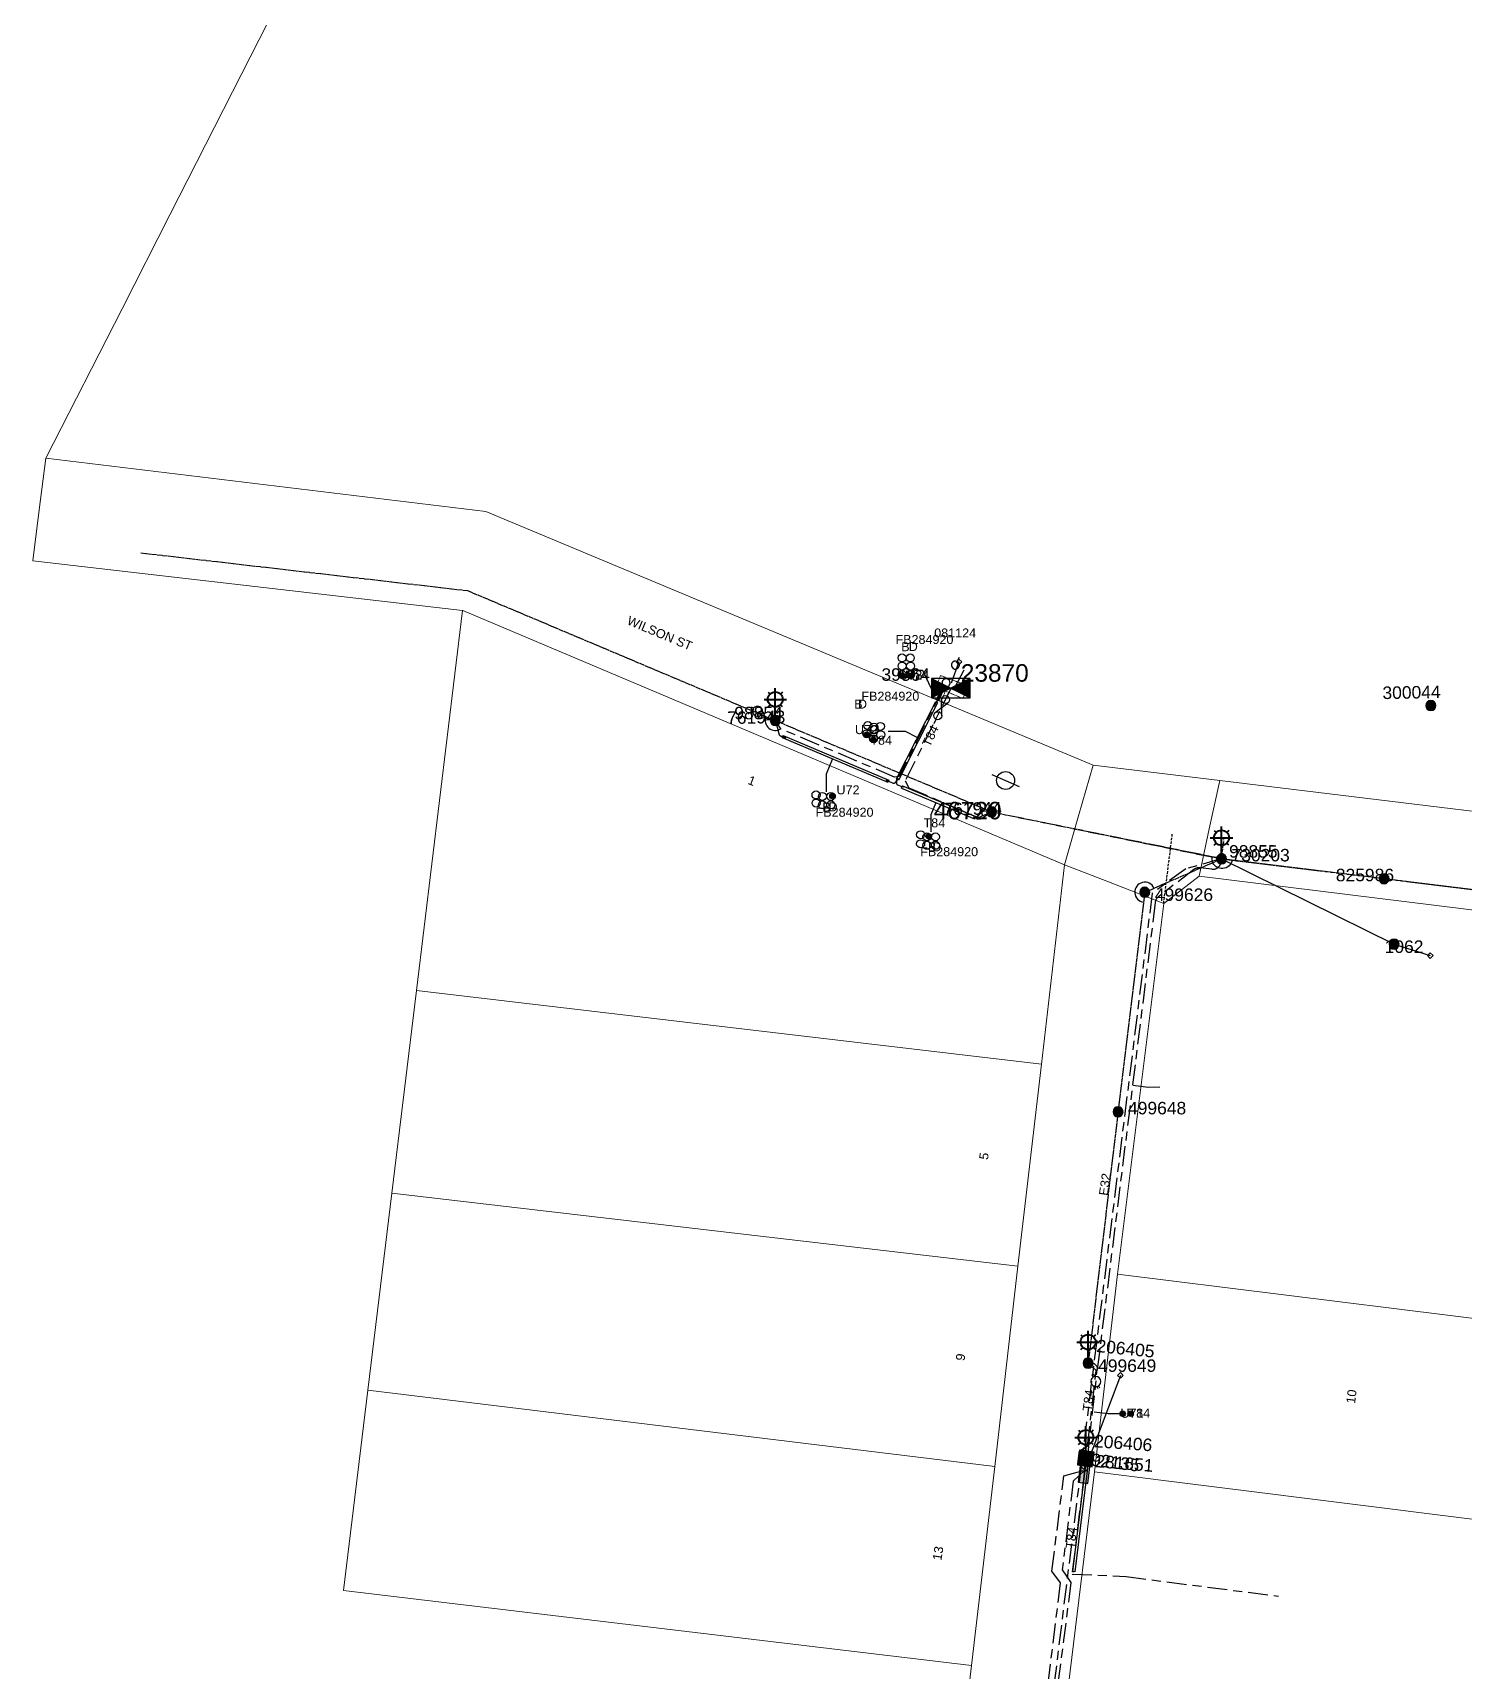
# Model space of a CAD drawing. Header units: metres. Extents: x 291879 to 294448, y 6259965 to 6261176.
# Drawn here: x 293058.5 to 293345.1, y 6260163.6 to 6260491.5 of the extents above; entities that cross this region are included whole.
import ezdxf
from ezdxf.enums import TextEntityAlignment as Align

# ---------------------------------------------------------------- set-up
doc = ezdxf.new("R2010")
doc.units = ezdxf.units.M
for name, pattern in [('Cable Exist OH', [1, 1, 0]), ('Cable Exist UG', [8.2, 4, -1.2, 1.8, -1.2]), ('DASHED', [0.75, 0.5, -0.25]), ('HIDDEN', [0.375, 0.25, -0.125]), ('HIDDEN2', [0.1875, 0.125, -0.0625])]:
    doc.linetypes.add(name, pattern=pattern)
doc.layers.get('0').update_dxf_attribs({"color": 6})
for name, color, linetype, lineweight in [('Cadastre Buildings_SP_EXT', 9, 'Continuous', 5), ('Cadastre Land Parcels_SP_EXT', 9, 'Continuous', 5), ('Cadastre Other Property_SP_EXT', 9, 'HIDDEN', 5), ('Cadastre Roads_SP_EXT', 9, 'Continuous', 5)]:
    doc.layers.add(name, color=color, linetype=linetype, lineweight=lineweight)
for name, color, linetype in [('Duct_SP_EXT', 7, 'Continuous'), ('Equip_HV_EXT', 7, 'Continuous'), ('Equip_LV_EXT', 7, 'Continuous'), ('Equip_SP_HV_EXT', 7, 'Continuous'), ('Equip_SP_LV_EXT', 7, 'Continuous'), ('Equip_SP_SL_EXT', 7, 'Continuous'), ('Mains_HV_EXT', 7, 'Continuous'), ('Mains_LV_EXT', 7, 'Continuous'), ('Mains_LV_SL_EXT', 7, 'Continuous'), ('Mains_SL_EXT', 7, 'Continuous'), ('Services_SP_EXT', 7, 'Continuous'), ('Sub_SP_EXT', 7, 'Continuous'), ('SupportsOH_SP_TR_HV_LV_SL_EXT', 7, 'Continuous'), ('SupportsUG_SP_LV_EXT', 7, 'Continuous'), ('SupportsUG_SP_LV_SL_EXT', 7, 'Continuous'), ('Trench_SP_EXT', 7, 'Continuous')]:
    doc.layers.add(name, color=color, linetype=linetype)
doc.layers.add('UNKNOWN_FEATURES', color=1, linetype='DASHED', plot=False)
doc.styles.add('COLUMN_LABEL', font='arial.ttf')
doc.styles.add('HVSW_LABEL', font='arial.ttf')
doc.styles.add('iecARIAL', font='arial.ttf', dxfattribs={"height": 2})
doc.styles.add('POLE_LABEL', font='arial.ttf')
doc.styles.get("Standard").update_dxf_attribs({"font": 'arial.ttf'})
doc.styles.add('SWITCH_LABEL', font='arial.ttf', dxfattribs={"height": 2.5})

# ---------------------------------------------------------------- blocks, each defined once
blk = doc.blocks.new('SUB_PADMOUNT_EXT')
for points in [[(0, 0), (-3.84, 1.92), (-3.84, -1.92)], [(0, 0), (3.84, 1.92), (3.84, -1.92)]]:
    blk.add_hatch(color=256).paths.add_polyline_path(points)
for p, q in [((3.84, 1.92), (-3.84, -1.92)), ((-3.84, 1.92), (3.84, -1.92))]:
    blk.add_line(p, q)
blk.add_lwpolyline([(-3.84, -1.92), (3.84, -1.92), (3.84, 1.92), (-3.84, 1.92)], close=True)
for tag, height, flags, p in [('ASSET_NUM', 3.5, 8, (2, 2)), ('STREET_CODE', 0.2, 9, (1.5, 0)), ('CONSTRUCTED_VOLTAGE', 0.2, 9, (1.5, -0.2)), ('OPERATING_VOLTAGE', 0.2, 9, (1.5, -0.6)), ('ORIENTATION', 0.2, 9, (1.5, -0.8)), ('OWNED_BY', 0.2, 9, (1.5, -1)), ('OPERATED_BY', 0.2, 9, (1.5, -1.2)), ('SECONDARY_VOLTAGE', 0.2, 9, (1.5, -1.6)), ('STATE', 0.2, 9, (1.5, -1.8)), ('SUBSTATION_TYPE', 0.2, 9, (1.5, -2.2)), ('STREETNAME', 0.2, 9, (1.5, -3)), ('SUBURB', 0.2, 9, (1.5, -3.2)), ('NO_PHASES', 0.2, 9, (1.5, -0.4)), ('MAINTAINED_BY', 0.2, 9, (1.5, -1.4)), ('PARENT', 0.2, 9, (1.5, -2)), ('USAGE', 0.2, 9, (1.5, -2.4)), ('LEGEND', 0.2, 9, (1.5, -2.6)), ('LOCATION', 0.2, 9, (1.5, -2.8)), ('Z', 0.2, 1, (1.5, -3.6)), ('NOTES', 0.2, 9, (1.5, -3.4))]:
    blk.add_attdef(tag, text='', height=height, dxfattribs=dict(flags=flags)).set_placement(p, align=Align.MIDDLE_LEFT)
blk = doc.blocks.new('COLUMN_EXT')
blk.add_hatch(color=256).paths.add_polyline_path([(-1.49, 1.48), (-1.49, -1.49), (1.48, -1.49), (1.48, 1.48)])
blk.add_lwpolyline([(-1.49, -1.49), (1.48, -1.49), (1.48, 1.48), (-1.49, 1.48)], close=True)
for tag, height, style, flags, p in [('ASSET_NUM', 2.5, 'COLUMN_LABEL', 8, (2, 2)), ('STRUCTURE_PLANT_NUMBER', 0.2, 'POLE_LABEL', 9, (1.81, 0.03)), ('STREET_CODE', 0.2, 'COLUMN_LABEL', 9, (1.81, -0.2))]:
    blk.add_attdef(tag, text='', height=height, dxfattribs=dict(style=style, flags=flags)).set_placement(p, align=Align.MIDDLE_LEFT)
at = {"flags": 1}
blk.add_attdef('Z', (1.81, -2.35), '', height=0.2, dxfattribs=at)
at = {"flags": 9}
for tag, p in [('COLUMN_TYPE', (1.81, -0.4)), ('OWNED_BY', (1.81, -0.6)), ('STATE', (1.81, -0.8)), ('USAGE', (1.81, -1)), ('STREETNAME', (1.81, -1.6)), ('SUBURB', (1.81, -1.8)), ('LEGEND', (1.81, -1.2)), ('LOCATION', (1.81, -1.4)), ('NOTES', (1.81, -2))]:
    blk.add_attdef(tag, text='', height=0.2, dxfattribs=at).set_placement(p, align=Align.MIDDLE_LEFT)
blk = doc.blocks.new('PILLAR_EXT')
blk.add_hatch(color=256).paths.add_polyline_path([(-2.475, 0.99), (-2.475, -0.99), (2.475, -0.99), (2.475, 0.99)])
blk.add_lwpolyline([(-2.475, -0.99), (2.475, -0.99), (2.475, 0.99), (-2.475, 0.99)], close=True)
at = {"style": 'iecARIAL', "flags": 8}
blk.add_attdef('ASSET_NUM', (1.5, 3.5), '', height=2.5, dxfattribs=at)
for tag, p, flags in [('OWNED_BY', (0, -0.2), 9), ('STATE', (0, -0.4), 9), ('SUPPORT_TYPE', (0, -0.6), 9), ('STREETNAME', (0, -1.8), 9), ('SUBURB', (0, -2), 1), ('USAGE', (0, -0.8), 9), ('LEGEND', (0, -1), 9), ('LOCATION', (0, -1.2), 9), ('NOTES', (0, -1.4), 9), ('PARENT', (0, -1.6), 9)]:
    blk.add_attdef(tag, p, '', height=0.2, dxfattribs=dict(flags=flags))
blk = doc.blocks.new('DUCT_EXT')
blk.add_circle((0, 0.8), 0.8)
at = {"flags": 1}
blk.add_attdef('Z', (0, 0), '', height=0.2, dxfattribs=at)
at = {"flags": 9}
for tag, p in [('DUCT_CODE', (0, 0)), ('XSECT_TYPE', (0, -0.2)), ('STATE', (0, -0.6)), ('FB_REFERENCE', (0, -0.4)), ('NOTES', (0, -0.8))]:
    blk.add_attdef(tag, text='', height=0.2, dxfattribs=at).set_placement(p, align=Align.MIDDLE_LEFT)
blk = doc.blocks.new('LV_OH_LINKS_OPEN_EXT')
for p, q in [((-0.17, 4.97), (-0.17, 5.46)), ((0.17, 4.97), (0.17, 5.46)), ((-0.17, 3), (-0.17, 2.5)), ((0.17, 3), (0.17, 2.5))]:
    blk.add_line(p, q)
blk.add_lwpolyline([(0, 2.99, 1), (0, 4.98, 1)], format="xyb", close=True)
at = {"flags": 9}
for tag, p in [('ACTUAL_STATUS', (0, 0)), ('CONSTRUCTED_VOLTAGE', (0, -0.2)), ('OPERATING_VOLTAGE', (0, -0.6)), ('ORIENTATION', (0, -0.8)), ('OWNED_BY', (0, -1)), ('STATE', (0, -1.2)), ('SWITCH_TYPE', (0, -1.4)), ('NO_PHASES', (0, -0.4)), ('USAGE', (0, -1.6)), ('LEGEND', (0, -1.8)), ('NOTES', (0, -2))]:
    blk.add_attdef(tag, text='', height=0.2, dxfattribs=at).set_placement(p, align=Align.MIDDLE_LEFT)
at = {"flags": 1}
blk.add_attdef('Z', (0, 0), '', height=0.2, dxfattribs=at)
blk = doc.blocks.new('SL_LANTERN_EXT')
at = {"lineweight": 40}
for p, q in [((-2.25, 4.22), (2.25, 4.22)), ((-1.46, 5.68), (-1.06, 5.28)), ((0, 1.97), (0, 6.47)), ((1.46, 5.68), (1.06, 5.28)), ((-1.46, 2.76), (-1.06, 3.16)), ((0, 0), (0, 2.72)), ((1.46, 2.76), (1.06, 3.16))]:
    blk.add_line(p, q, dxfattribs=at)
blk.add_circle((0, 4.22), 1.5, dxfattribs=at)
at = {"style": 'iecARIAL', "flags": 8}
blk.add_attdef('ASSET_NUM', (1.5, 1.5), '', height=2.5, dxfattribs=at)
for tag, p, height, flags in [('OPERATING_VOLTAGE', (0.98, -1.65), 0.2, 9), ('ORIENTATION', (0.98, -1.85), 0.2, 9), ('OWNED_BY', (0.98, -2.05), 0.2, 9), ('STATE', (0.98, -2.25), 0.2, 9), ('CONSTRUCTED_VOLTAGE', (0.98, -0.65), 0.2, 9), ('CONTROL_TYPE', (0.98, -0.85), 0.2, 9), ('LANTERN_PURPOSE', (0.98, -1.05), 0.2, 9), ('LANTERN_TYPE', (0.98, -1.25), 0.2, 9), ('NO_PHASES', (0.98, -1.45), 0.2, 9), ('USAGE', (0.98, -2.45), 0.2, 9), ('CEXIST', (0.98, -2.65), 0.2, 9), ('CNEW', (0.98, -2.85), 0.2, 9), ('CNUMBER', (0.98, -3.05), 0.2, 9), ('CREMOVE', (0.98, -3.25), 0.2, 9), ('CREPLACE', (0.98, -3.45), 0.2, 9), ('LNUMBER', (2.18, -3.25), 2.5, 8), ('LKINGHEIGHT', (0.98, -3.65), 0.2, 9), ('LBRACKET', (0.98, -3.85), 0.2, 9), ('LBRACKETVOCAB', (0.98, -4.05), 0.2, 9), ('LCATEGORY', (0.98, -4.25), 0.2, 9), ('LCHARGE1', (0.98, -4.45), 0.2, 9), ('LCHARGE1PERCENT', (0.98, -4.65), 0.2, 9), ('LCHARGE2', (0.98, -4.85), 0.2, 9), ('LCHARGE2PERCENT', (0.98, -5.05), 0.2, 9), ('LCHARGE3', (0.98, -5.25), 0.2, 9), ('LCHARGE3PERCENT', (0.98, -5.45), 0.2, 9), ('LEXIST', (0.98, -5.65), 0.2, 9), ('LLAMP', (0.98, -5.85), 0.2, 9), ('LLAMPVOCAB', (0.98, -6.05), 0.2, 9), ('LMAST', (0.98, -6.25), 0.2, 9), ('LMASTVOCAB', (0.98, -6.45), 0.2, 9), ('LNEW', (0.98, -6.65), 0.2, 9), ('STREETNAME', (0.98, -9.25), 0.2, 9), ('SUBURB', (0.98, -9.45), 0.2, 1), ('LANTNUMBER', (0.98, -6.85), 0.2, 9), ('LOUTREACH', (0.98, -7.25), 0.2, 9), ('LOUTREACHVOCAB', (0.98, -7.45), 0.2, 9), ('LRATECODE', (0.98, -7.65), 0.2, 9), ('LREMOVE', (0.98, -7.85), 0.2, 9), ('LREPLACE', (0.98, -8.05), 0.2, 9), ('LTYPE', (0.98, -8.25), 0.2, 9), ('LTYPEVOCAB', (0.98, -8.45), 0.2, 9), ('LEGEND', (0.98, -8.65), 0.2, 9), ('LOCATION', (0.98, -8.85), 0.2, 9), ('NOTES', (0.98, -9.05), 0.2, 9)]:
    blk.add_attdef(tag, p, '', height=height, dxfattribs=dict(flags=flags))
blk = doc.blocks.new('CCP_EXT')
blk.add_wipeout([(0, 0.57), (0.57, 0), (0, -0.57), (-0.57, 0)])
blk.add_lwpolyline([(-0.57, 0), (0, 0.57), (0.57, 0), (0, -0.57), (-0.57, 0)])
at = {"flags": 1}
blk.add_attdef('Z', (0, 0), '', height=0.2, dxfattribs=at)
at = {"flags": 9}
for tag, p in [('CCP_TYPE', (0, 0)), ('CONSTRUCTED_VOLTAGE', (0, -0.2)), ('OPERATING_VOLTAGE', (0, -0.6)), ('ORIENTATION', (0, -0.8)), ('OWNED_BY', (0, -1)), ('STATE', (0, -1.8)), ('NO_PHASES', (0, -0.4)), ('USAGE', (0, -1.2)), ('LEGEND', (0, -1.4)), ('LIFE_SUPPORT', (0, -1.6)), ('NOTES', (0, -2))]:
    blk.add_attdef(tag, text='', height=0.2, dxfattribs=at).set_placement(p, align=Align.MIDDLE_LEFT)
blk = doc.blocks.new('POLE_EXT')
blk.add_hatch(color=256).paths.add_polyline_path([(-1, 0, 1), (1, 0, 1)])
blk.add_lwpolyline([(-1, 0, 1), (1, 0, 1)], format="xyb", close=True)
for tag, height, flags, p in [('pNumber', 2.5, 8, (-17.84, 2.07)), ('OWNED_BY', 0.2, 9, (1.35, -0.4)), ('SPECIAL_USE', 0.2, 9, (1.35, -0.8)), ('STATE', 0.2, 9, (1.35, -1)), ('cLV', 0.2, 9, (1.35, -1.4)), ('hDepth', 0.2, 9, (1.35, -1.6)), ('hDia', 0.2, 9, (1.35, -1.8)), ('cHV', 0.2, 9, (1.35, -2)), ('PARENT', 0.2, 9, (1.35, -0.6)), ('USAGE', 0.2, 9, (1.35, -1.2)), ('LBRACKET', 0.2, 9, (1.35, -2.2)), ('LExisting', 0.2, 9, (1.35, -2.4)), ('LANTNUMBER', 0.2, 9, (1.35, -2.6)), ('LOther', 0.2, 9, (1.35, -2.8)), ('LRemove', 0.2, 9, (1.35, -3)), ('LEGEND', 0.2, 9, (1.35, -3.2)), ('cLinedev', 0.2, 9, (1.35, -3.4)), ('pExisting', 0.2, 9, (1.35, -3.8)), ('pFooting', 0.2, 9, (1.35, -4.4)), ('pNew', 0.2, 9, (1.35, -4.6)), ('pRelocate', 0.2, 9, (1.35, -5)), ('pRemove', 0.2, 9, (1.35, -5.2)), ('pReplace', 0.2, 9, (1.35, -5.4)), ('pStay', 0.2, 9, (1.35, -5.6)), ('pType', 0.2, 9, (1.35, -5.8)), ('cspan', 0.2, 9, (1.35, -6)), ('STREETNAME', 0.2, 9, (1.35, -6.2)), ('SUBURB', 0.2, 9, (1.35, -6.4)), ('LOCATION', 0.2, 9, (1.35, -3.6)), ('PFNUMBER', 0.2, 9, (1.35, -4)), ('NEWPFNUMBER', 0.2, 9, (1.35, -4.2)), ('NOTES', 0.2, 9, (1.35, -6.6)), ('OPERATED_BY', 0.2, 9, (1.36, -7.01)), ('MAINTAINED_BY', 0.2, 9, (1.36, -6.81))]:
    blk.add_attdef(tag, text='', height=height, dxfattribs=dict(flags=flags)).set_placement(p, align=Align.MIDDLE_LEFT)
at = {"style": 'POLE_LABEL'}
for tag, height, flags, p in [('ASSET_NUM', 2.5, 8, (2, 2)), ('STRUCTURE_PLANT_NUMBER', 0.2, 9, (1.35, 0.03)), ('STREET_CODE', 0.2, 9, (1.35, -0.2))]:
    blk.add_attdef(tag, text='', height=height, dxfattribs=dict(at, flags=flags)).set_placement(p, align=Align.MIDDLE_LEFT)
at = {"flags": 1}
blk.add_attdef('Z', (1.35, -7.33), '', height=0.2, dxfattribs=at)
blk = doc.blocks.new('LV_UG_DFUSE_CLOSED_EXT')
for points in [[(1, 0), (0, 0)], [(5.04, 0.73), (2.16, -0.72)], [(5.05, -0.71), (2.16, 0.72)], [(6.2, 0.01), (7.2, 0.01)]]:
    blk.add_lwpolyline(points)
for centre in [(1.8, 0), (5.4, 0.01)]:
    blk.add_circle(centre, 0.8)
at = {"flags": 9}
for tag, p in [('ACTUAL_STATUS', (0, 0)), ('CONSTRUCTED_VOLTAGE', (0, -0.2)), ('OPERATING_VOLTAGE', (0, -0.6)), ('ORIENTATION', (0, -0.8)), ('STATE', (0, -1)), ('SWITCH_TYPE', (0, -1.2)), ('NO_PHASES', (0, -0.4)), ('USAGE', (0, -1.4)), ('NOTES', (0, -1.6))]:
    blk.add_attdef(tag, text='', height=0.2, dxfattribs=at).set_placement(p, align=Align.MIDDLE_LEFT)
at = {"flags": 1}
blk.add_attdef('Z', (0, 0), '', height=0.2, dxfattribs=at)
blk = doc.blocks.new('SWG_HOLEC_SU_EXT')
blk.add_line((1.8, -2), (5.8, -2))
for points in [[(1, 0), (0, 0)], [(6.6, 0), (7.6, 0)]]:
    blk.add_lwpolyline(points)
for points in [[(1.8, -0.8, 1), (1.8, 0.8, 1)], [(5.8, -0.8, 1), (5.8, 0.8, 1)]]:
    blk.add_lwpolyline(points, format="xyb", close=True)
at = {"style": 'SWITCH_LABEL', "flags": 8}
blk.add_attdef('ASSET_NUM', text='', height=2.5, rotation=179.9544, dxfattribs=at).set_placement((-2.4, 0), align=Align.MIDDLE_LEFT)
at = {"flags": 1}
blk.add_attdef('Z', (0, 0), '', height=0.2, dxfattribs=at)
at = {"flags": 9}
for tag, p in [('ACTUAL_STATUS', (0, -0.4)), ('CONSTRUCTED_VOLTAGE', (0, -0.6)), ('OPERATING_VOLTAGE', (0, -1)), ('ORIENTATION', (0, -1.2)), ('OWNED_BY', (0, -1.4)), ('STATE', (0, -1.8)), ('SWITCH_TYPE', (0, -2)), ('STREETNAME', (0, -2.6)), ('SUBURB', (0, -2.8)), ('NO_PHASES', (0, -0.8)), ('PARENT', (0, -1.6)), ('USAGE', (0, -2.2)), ('LOCATION', (0, -2.4)), ('NOTES', (0, -3))]:
    blk.add_attdef(tag, text='', height=0.2, dxfattribs=at).set_placement(p, align=Align.MIDDLE_LEFT)
at = {"style": 'SWITCH_LABEL', "flags": 9}
blk.add_attdef('STREET_CODE', text='', height=0.2, dxfattribs=at).set_placement((0, -0.2), align=Align.MIDDLE_LEFT)
blk = doc.blocks.new('HV_ABS_CLOSED_EXT')
blk.add_line((-3, 6.87), (3, 6.87))
blk.add_circle((0, 6.87), 1.8)
at = {"style": 'HVSW_LABEL'}
for tag, height, flags, p in [('ASSET_NUM', 3.5, 8, (2, 2)), ('STREET_CODE', 0.2, 9, (0, -0.2))]:
    blk.add_attdef(tag, text='', height=height, dxfattribs=dict(at, flags=flags)).set_placement(p, align=Align.MIDDLE_LEFT)
at = {"flags": 1}
blk.add_attdef('Z', (0, 0), '', height=0.2, dxfattribs=at)
at = {"flags": 9}
for tag, p in [('ACTUAL_STATUS', (0, -0.4)), ('CONSTRUCTED_VOLTAGE', (0, -0.6)), ('OPERATING_VOLTAGE', (0, -1)), ('ORIENTATION', (0, -1.2)), ('OWNED_BY', (0, -1.4)), ('STATE', (0, -1.6)), ('SWITCH_TYPE', (0, -1.8)), ('STREETNAME', (0, -2.6)), ('SUBURB', (0, -2.8)), ('NO_PHASES', (0, -0.8)), ('USAGE', (0, -2)), ('LEGEND', (0, -2.2)), ('LOCATION', (0, -2.4)), ('NOTES', (0, -3))]:
    blk.add_attdef(tag, text='', height=0.2, dxfattribs=at).set_placement(p, align=Align.MIDDLE_LEFT)
blk = doc.blocks.new('CABLE_LARGE_EXT')
h = blk.add_hatch(color=256)
edge = h.paths.add_edge_path()
edge.add_arc((0, 0.55), 0.55, 0, 360)
blk.add_circle((0, 0.55), 0.55)
at = {"flags": 1}
blk.add_attdef('Z', (0, 0), '', height=0.2, dxfattribs=at)
at = {"flags": 9}
for tag, p in [('COND_CODE', (0, 0)), ('STATE', (0, -0.4)), ('XSECT_SIZE', (0, -0.6)), ('FB_REFERENCE', (0, -0.2)), ('NOTES', (0, -0.8))]:
    blk.add_attdef(tag, text='', height=0.2, dxfattribs=at).set_placement(p, align=Align.MIDDLE_LEFT)

msp = doc.modelspace()

# ---------------------------------------------------------------- linework, layer by layer
at = {"layer": 'Cadastre Buildings_SP_EXT', "linetype": 'Continuous'}
msp.add_lwpolyline([(293261.3, 6260123.73), (293360.49, 6260111.26), (293365.48, 6260150.85), (293370.56, 6260191.06), (293271.02, 6260203.51), (293261.3, 6260123.73)], close=True, dxfattribs=at)
at = {"layer": 'Cadastre Land Parcels_SP_EXT', "linetype": 'Continuous'}
for points in [[(293242.59, 6260555.32), (293232.23, 6260556.66), (293225.73, 6260502.16), (293116.76, 6260515.57), (293103.81, 6260490.16), (293085.92, 6260455.05), (293076.36, 6260436.29), (293061.12, 6260406.37), (293149.2, 6260395.69), (293270.78, 6260344.96), (293296.12, 6260341.88), (293359.76, 6260334.13), (293359.23, 6260539.72), (293311.28, 6260546.31), (293304.3, 6260547.23), (293289.23, 6260549.21), (293242.59, 6260555.32)], [(293265.04, 6260324.99), (293144.59, 6260375.86), (293144.5, 6260375.87), (293135.27, 6260299.86), (293260.4, 6260285.08), (293265.04, 6260324.99)], [(293260.4, 6260285.08), (293135.27, 6260299.86), (293130.37, 6260259.26), (293255.69, 6260244.68), (293260.4, 6260285.08)], [(293255.69, 6260244.68), (293130.37, 6260259.26), (293125.54, 6260219.82), (293251.05, 6260204.58), (293255.69, 6260244.68)], [(293370.56, 6260191.06), (293375.54, 6260230.67), (293275.61, 6260243.1), (293271.02, 6260203.51), (293370.56, 6260191.06)], [(293251.05, 6260204.58), (293125.54, 6260219.82), (293120.69, 6260179.73), (293246.43, 6260164.76), (293251.05, 6260204.58)]]:
    msp.add_lwpolyline(points, close=True, dxfattribs=at)
at = {"layer": 'Cadastre Other Property_SP_EXT', "linetype": 'HIDDEN2'}
msp.add_lwpolyline([(293240.33, 6260357.67), (293241.18, 6260359.76), (293244.69, 6260358.27), (293245.77, 6260360.79), (293240.2, 6260362.86), (293238.49, 6260358.43), (293240.33, 6260357.67)], close=True, dxfattribs=at)
at = {"layer": 'Duct_SP_EXT'}
for p, q in [((293239.42, 6260358.04), (293239.59, 6260358.42)), ((293239.42, 6260358.04), (293239.64, 6260357.94)), ((293239.59, 6260358.42), (293240.44, 6260360.3)), ((293239.59, 6260358.42), (293239.81, 6260358.32)), ((293239.86, 6260357.84), (293239.64, 6260357.94)), ((293240.03, 6260358.22), (293239.81, 6260358.32)), ((293239.86, 6260357.84), (293240.03, 6260358.22)), ((293240.03, 6260358.22), (293240.88, 6260360.1)), ((293240.44, 6260360.3), (293240.66, 6260360.2)), ((293240.88, 6260360.1), (293240.66, 6260360.2)), ((293239.19, 6260357.63), (293231.36, 6260342.12)), ((293239.62, 6260357.42), (293231.78, 6260341.9)), ((293239.19, 6260357.63), (293239.41, 6260357.52)), ((293239.62, 6260357.42), (293239.41, 6260357.52)), ((293208.5, 6260350.45), (293208.59, 6260350.67)), ((293208.5, 6260350.45), (293229.67, 6260341.51)), ((293208.68, 6260350.89), (293208.59, 6260350.67)), ((293208.68, 6260350.89), (293229.86, 6260341.95)), ((293229.67, 6260341.51), (293229.76, 6260341.73)), ((293229.86, 6260341.95), (293229.76, 6260341.73)), ((293231.36, 6260342.12), (293231.57, 6260342.01)), ((293231.78, 6260341.9), (293231.57, 6260342.01)), ((293232.4, 6260340.36), (293232.49, 6260340.58)), ((293232.4, 6260340.36), (293247, 6260334.19)), ((293232.58, 6260340.8), (293232.49, 6260340.58)), ((293232.58, 6260340.8), (293247.18, 6260334.64)), ((293247, 6260334.19), (293247.09, 6260334.41)), ((293247.18, 6260334.64), (293247.09, 6260334.41)), ((293269.09, 6260203.75), (293266.65, 6260183.56)), ((293269.57, 6260203.69), (293267.12, 6260183.5)), ((293269.09, 6260203.75), (293269.33, 6260203.72)), ((293269.13, 6260203.84), (293269.35, 6260205.74)), ((293269.13, 6260203.84), (293269.37, 6260203.81)), ((293269.57, 6260203.69), (293269.33, 6260203.72)), ((293269.35, 6260205.74), (293269.59, 6260205.72)), ((293269.6, 6260203.78), (293269.37, 6260203.81)), ((293269.83, 6260205.69), (293269.59, 6260205.72)), ((293269.6, 6260203.78), (293269.83, 6260205.69)), ((293266.65, 6260183.56), (293266.89, 6260183.53)), ((293267.12, 6260183.5), (293266.89, 6260183.53))]:
    msp.add_line(p, q, dxfattribs=at)
for points in [[(293235, 6260363.97), (293236.61, 6260363.97), (293238.37, 6260360.17), (293240.02, 6260359.52)], [(293229.75, 6260351.72), (293233.1, 6260351.72), (293235.48, 6260350.53)], [(293217.36, 6260339.6), (293217.36, 6260343.19), (293218.57, 6260346.11)], [(293238.34, 6260331.59), (293238.34, 6260335.09), (293239.29, 6260337.35)], [(293276.03, 6260215.09), (293273.76, 6260215.09), (293270.94, 6260215.43)]]:
    msp.add_lwpolyline(points, dxfattribs=at)
at = {"layer": 'Duct_SP_EXT', "linetype": 'Continuous'}
msp.add_lwpolyline([(293284.14, 6260280.47), (293281.82, 6260280.42), (293278.7, 6260280.81)], dxfattribs=at)
at = {"layer": 'Mains_HV_EXT', "linetype": 'Cable Exist OH'}
for points in [[(293080.1, 6260387.43), (293145.53, 6260379.87), (293207.13, 6260353.87)], [(293207.13, 6260353.87), (293250.44, 6260335.59)], [(293250.44, 6260335.59), (293296.47, 6260326.27)]]:
    msp.add_lwpolyline(points, dxfattribs=at)
at = {"layer": 'Mains_HV_EXT', "linetype": 'Cable Exist UG'}
msp.add_lwpolyline([(293242.27, 6260360.34), (293240.66, 6260360.2), (293231.91, 6260342.69), (293230.98, 6260342.54), (293230.98, 6260342.54), (293208.21, 6260352.21), (293207.13, 6260353.87)], dxfattribs=at)
at = {"layer": 'Mains_HV_EXT', "linetype": 'Continuous'}
for points in [[(293205.26, 6260354.62, 0.726218), (293208.21, 6260352.21)], [(293298.57, 6260326.01, -0.813383), (293294.62, 6260325.68)]]:
    msp.add_lwpolyline(points, format="xyb", dxfattribs=at)
at = {"layer": 'Mains_LV_EXT', "linetype": 'Cable Exist OH'}
for points in [[(293080.1, 6260387.43), (293145.53, 6260379.87), (293207.13, 6260353.87)], [(293207.13, 6260353.87), (293250.44, 6260335.59)], [(293250.44, 6260335.59), (293296.47, 6260326.18)], [(293281.1, 6260319.51), (293296.47, 6260326.18)], [(293296.47, 6260326.18), (293329.03, 6260322.25)], [(293329.03, 6260322.25), (293370.23, 6260317.18)], [(293281.1, 6260319.51), (293275.74, 6260275.55), (293269.75, 6260225.26)]]:
    msp.add_lwpolyline(points, dxfattribs=at)
at = {"layer": 'Mains_LV_EXT', "linetype": 'Cable Exist UG'}
for points in [[(293242.33, 6260360.36), (293233.11, 6260341.8), (293233.11, 6260341.8), (293233.84, 6260340.41), (293233.84, 6260340.41), (293247.81, 6260334.43), (293250.44, 6260335.59)], [(293269.03, 6260203.88), (293267.72, 6260205.1), (293268.02, 6260207.7), (293269.62, 6260208.67), (293271.37, 6260223.8), (293269.75, 6260225.26)], [(293264.65, 6260116.69), (293256.69, 6260120.39), (293264.25, 6260181.3), (293262.51, 6260183.66), (293262.51, 6260183.66), (293264.89, 6260202.7), (293269.03, 6260203.84)], [(293269.04, 6260203.75), (293266.53, 6260183.06), (293277.37, 6260182.55), (293307.89, 6260178.61)]]:
    msp.add_lwpolyline(points, dxfattribs=at)
at = {"layer": 'Mains_LV_EXT', "linetype": 'Continuous'}
for points in [[(293248.61, 6260336.36, 0.243228), (293248.6, 6260334.79)], [(293294.51, 6260326.58, 0.088081), (293294.64, 6260325.38)], [(293282.94, 6260320.3, 1.725165), (293280.86, 6260317.52)]]:
    msp.add_lwpolyline(points, format="xyb", dxfattribs=at)
at = {"layer": 'Mains_LV_SL_EXT', "linetype": 'Cable Exist UG'}
for points in [[(293269.04, 6260203.75), (293266.75, 6260201.63), (293264.57, 6260183.92), (293266.32, 6260181.36), (293263.19, 6260157.04)], [(293269.04, 6260203.75), (293269.32, 6260206.19)]]:
    msp.add_lwpolyline(points, dxfattribs=at)
at = {"layer": 'Mains_SL_EXT', "linetype": 'Cable Exist OH'}
for points in [[(293145.53, 6260379.87), (293207.13, 6260353.87)], [(293207.13, 6260353.87), (293250.44, 6260335.59), (293296.47, 6260326.18)], [(293296.47, 6260326.18), (293329.03, 6260322.25), (293370.23, 6260317.18)]]:
    msp.add_lwpolyline(points, dxfattribs=at)
at = {"layer": 'Trench_SP_EXT', "linetype": 'Cable Exist UG'}
for points in [[(293239.97, 6260358.67), (293239.32, 6260357.36)], [(293296.47, 6260326.18), (293296.4, 6260325.59)], [(293290.94, 6260324.05), (293283.84, 6260318.61)], [(293294.5, 6260324.11), (293292.18, 6260324.4)]]:
    msp.add_lwpolyline(points, dxfattribs=at)
for points in [[(293243.63, 6260359.68), (293241.43, 6260360.59), (293241.43, 6260360.59, 0.422826), (293240.61, 6260360.08), (293240.61, 6260360.08), (293240.49, 6260359.82)], [(293207.15, 6260353.83), (293207.84, 6260351.29), (293207.84, 6260351.29, 0.444649), (293208.38, 6260350.76), (293208.38, 6260350.76), (293209.21, 6260350.41)], [(293229.26, 6260341.94), (293230.56, 6260341.39), (293230.56, 6260341.39, 0.417576), (293231.32, 6260341.66), (293231.32, 6260341.66), (293231.68, 6260342.22)], [(293232.79, 6260340.45), (293231.54, 6260340.98), (293231.54, 6260340.98, -0.322262), (293231.54, 6260342.01), (293231.54, 6260342.01), (293231.78, 6260342.34)], [(293246.74, 6260334.56), (293247.5, 6260334.24), (293247.5, 6260334.24, 0.225906), (293248.67, 6260334.43), (293248.67, 6260334.43), (293250.37, 6260335.56)], [(293296.4, 6260325.59, -0.414319), (293294.5, 6260324.11)], [(293292.18, 6260324.4, 0.190369), (293290.94, 6260324.05)], [(293283.84, 6260318.61, 0.200808), (293283.19, 6260317.48)], [(293269.68, 6260206.62), (293271.62, 6260224.35), (293271.62, 6260224.35, 0.369409), (293270.41, 6260225.22), (293270.41, 6260225.22), (293269.75, 6260225.38)]]:
    msp.add_lwpolyline(points, format="xyb", dxfattribs=at)
at = {"layer": 'UNKNOWN_FEATURES'}
for points in [[(293284.88, 6260317.26), (293286.61, 6260331.16)], [(293296.47, 6260326.18), (293296.95, 6260330.05)], [(293296.47, 6260326.18), (293300.88, 6260325.64)]]:
    msp.add_lwpolyline(points, dxfattribs=at)

# ---------------------------------------------------------------- block references
at = {"layer": 'Duct_SP_EXT'}
for name, p in [('DUCT_EXT', (293232.51, 6260365.61)), ('DUCT_EXT', (293232.52, 6260363.97)), ('DUCT_EXT', (293234.15, 6260365.6)), ('DUCT_EXT', (293234.22, 6260363.97)), ('DUCT_EXT', (293232.52, 6260362.27)), ('CABLE_LARGE_EXT', (293232.52, 6260362.27)), ('DUCT_EXT', (293234.22, 6260362.27)), ('CABLE_LARGE_EXT', (293234.22, 6260362.27)), ('DUCT_EXT', (293225.44, 6260350.42)), ('DUCT_EXT', (293225.66, 6260352.05)), ('CABLE_LARGE_EXT', (293225.46, 6260350.47)), ('DUCT_EXT', (293226.86, 6260351.74)), ('DUCT_EXT', (293226.91, 6260351.27)), ('DUCT_EXT', (293228.17, 6260351.9)), ('DUCT_EXT', (293228.24, 6260350.23)), ('DUCT_EXT', (293226.79, 6260349.43)), ('CABLE_LARGE_EXT', (293226.77, 6260349.49)), ('DUCT_EXT', (293215.28, 6260338.19)), ('DUCT_EXT', (293215.3, 6260336.56)), ('DUCT_EXT', (293216.55, 6260337.88)), ('DUCT_EXT', (293218.25, 6260337.88)), ('CABLE_LARGE_EXT', (293218.58, 6260338.2)), ('DUCT_EXT', (293216.55, 6260336.18)), ('DUCT_EXT', (293218.25, 6260336.18)), ('DUCT_EXT', (293236.21, 6260330.21)), ('DUCT_EXT', (293236.23, 6260328.4)), ('DUCT_EXT', (293237.49, 6260329.79)), ('DUCT_EXT', (293237.49, 6260328.09)), ('CABLE_LARGE_EXT', (293237.83, 6260330.13)), ('DUCT_EXT', (293239.19, 6260329.79)), ('DUCT_EXT', (293239.19, 6260328.09)), ('CABLE_LARGE_EXT', (293276.67, 6260214.58)), ('CABLE_LARGE_EXT', (293278.25, 6260214.58))]:
    msp.add_blockref(name, p, dxfattribs=at)
at = {"layer": 'Equip_LV_EXT', "rotation": 244.0517487898894}
msp.add_blockref('LV_UG_DFUSE_CLOSED_EXT', (293242, 6260359.68), dxfattribs=at)
at = {"layer": 'Equip_SP_HV_EXT'}
ref = msp.add_blockref('HV_ABS_CLOSED_EXT', (293250.44, 6260335.59), dxfattribs=dict(at, rotation=335.9771935388872))
ref.add_attrib('ASSET_NUM', '46720', dxfattribs={"layer": '0', "height": 3.5, "style": 'HVSW_LABEL'}).set_placement((293252.44, 6260335.84), align=Align.MIDDLE_RIGHT)
at = {"layer": 'Equip_SP_LV_EXT'}
for p, rotation in [((293207.13, 6260353.87), 62.54105274163917), ((293269.75, 6260225.26), 202.9077924869847)]:
    msp.add_blockref('LV_OH_LINKS_OPEN_EXT', p, dxfattribs=dict(at, rotation=rotation))
at = {"layer": 'Equip_SP_SL_EXT'}
ref = msp.add_blockref('SL_LANTERN_EXT', (293207.13, 6260353.87), dxfattribs=at)
ref.add_attrib('ASSET_NUM', '98854', dxfattribs={"layer": '0', "height": 2.5, "rotation": 0.0452, "style": 'iecARIAL'}).set_placement((293208.63, 6260355.37), align=Align.MIDDLE_RIGHT)
ref = msp.add_blockref('SL_LANTERN_EXT', (293296.47, 6260326.18), dxfattribs=at)
ref.add_attrib('ASSET_NUM', '98855', dxfattribs={"layer": '0', "height": 2.5, "rotation": 359.9537, "style": 'iecARIAL'}).set_placement((293297.97, 6260327.68), align=Align.MIDDLE_LEFT)
ref = msp.add_blockref('SL_LANTERN_EXT', (293269.75, 6260225.26), dxfattribs=at)
ref.add_attrib('ASSET_NUM', '206405', dxfattribs={"layer": '0', "height": 2.5, "rotation": 354.2833, "style": 'iecARIAL'}).set_placement((293271.25, 6260226.76), align=Align.BOTTOM_LEFT)
ref = msp.add_blockref('SL_LANTERN_EXT', (293269.32, 6260206.19), dxfattribs=at)
ref.add_attrib('ASSET_NUM', '206406', dxfattribs={"layer": '0', "height": 2.5, "rotation": 355.9265, "style": 'iecARIAL'}).set_placement((293270.82, 6260207.69), align=Align.BOTTOM_LEFT)
at = {"layer": 'Services_SP_EXT'}
msp.add_blockref('CCP_EXT', (293338.26, 6260306.82), dxfattribs=at)
at = {"layer": 'Sub_SP_EXT'}
ref = msp.add_blockref('SUB_PADMOUNT_EXT', (293242.27, 6260360.34), dxfattribs=at)
ref.add_attrib('ASSET_NUM', '23870', dxfattribs={"layer": '0', "height": 3.5}).set_placement((293244.27, 6260360.59), align=Align.BOTTOM_LEFT)
at = {"layer": 'SupportsOH_SP_TR_HV_LV_SL_EXT'}
ref = msp.add_blockref('POLE_EXT', (293338.36, 6260356.86), dxfattribs=at)
ref.add_attrib('ASSET_NUM', '300044', dxfattribs={"layer": '0', "height": 2.5, "rotation": 1, "style": 'POLE_LABEL'}).set_placement((293340.36, 6260357.61), align=Align.BOTTOM_RIGHT)
ref = msp.add_blockref('POLE_EXT', (293207.13, 6260353.87), dxfattribs=at)
ref.add_attrib('ASSET_NUM', '761943', dxfattribs={"layer": '0', "height": 2.5, "rotation": 1, "style": 'POLE_LABEL'}).set_placement((293209.13, 6260354.62), align=Align.MIDDLE_RIGHT)
ref = msp.add_blockref('POLE_EXT', (293250.44, 6260335.59), dxfattribs=at)
ref.add_attrib('ASSET_NUM', '761944', dxfattribs={"layer": '0', "height": 2.5, "rotation": 1, "style": 'POLE_LABEL'}).set_placement((293252.44, 6260336.34), align=Align.MIDDLE_RIGHT)
ref = msp.add_blockref('POLE_EXT', (293296.47, 6260326.18), dxfattribs=at)
ref.add_attrib('ASSET_NUM', '730203', dxfattribs={"layer": '0', "height": 2.5, "rotation": 359.9862, "style": 'POLE_LABEL'}).set_placement((293298.47, 6260326.93), align=Align.MIDDLE_LEFT)
ref = msp.add_blockref('POLE_EXT', (293329, 6260322.2), dxfattribs=at)
ref.add_attrib('ASSET_NUM', '825986', dxfattribs={"layer": '0', "height": 2.5, "rotation": 0.0421, "style": 'POLE_LABEL'}).set_placement((293331, 6260322.95), align=Align.MIDDLE_RIGHT)
ref = msp.add_blockref('POLE_EXT', (293281.1, 6260319.51), dxfattribs=at)
ref.add_attrib('ASSET_NUM', '499626', dxfattribs={"layer": '0', "height": 2.5, "style": 'POLE_LABEL'}).set_placement((293283.11, 6260320.26), align=Align.TOP_LEFT)
ref = msp.add_blockref('POLE_EXT', (293275.74, 6260275.55), dxfattribs=at)
ref.add_attrib('ASSET_NUM', '499648', dxfattribs={"layer": '0', "height": 2.5, "style": 'POLE_LABEL'}).set_placement((293277.74, 6260276.3), align=Align.MIDDLE_LEFT)
at = {"layer": 'SupportsUG_SP_LV_EXT'}
ref = msp.add_blockref('PILLAR_EXT', (293269.04, 6260203.75), dxfattribs=dict(at, rotation=262.8798808519352))
ref.add_attrib('ASSET_NUM', '92135', dxfattribs={"layer": '0', "height": 2.5, "rotation": 352.7202, "style": 'iecARIAL'}).set_placement((293270.54, 6260207.25), align=Align.TOP_LEFT)
at = {"layer": 'SupportsUG_SP_LV_SL_EXT'}
ref = msp.add_blockref('COLUMN_EXT', (293269.32, 6260206.19), dxfattribs=dict(at, rotation=352.3215730671188))
ref.add_attrib('ASSET_NUM', '281651', dxfattribs={"layer": '0', "height": 2.5, "rotation": 355.2535, "style": 'COLUMN_LABEL'}).set_placement((293271.32, 6260206.94), align=Align.TOP_LEFT)

# ---------------------------------------------------------------- texts
at = {"layer": 'Cadastre Land Parcels_SP_EXT'}
for s, rotation, p in [('1', 339.4834, (293201.47, 6260341.22)), ('5', 80.5799, (293249.67, 6260265.86)), ('9', 80.6308, (293244.99, 6260225.63)), ('10', 82.87, (293323.18, 6260217.08)), ('13', 80.6105, (293240.36, 6260185.68))]:
    msp.add_text(s, height=1.8, rotation=rotation, dxfattribs=at).set_placement(p)
at = {"layer": 'Cadastre Other Property_SP_EXT'}
msp.add_text('081124', height=1.8, dxfattribs=at).set_placement((293238.94, 6260370.49))
at = {"layer": 'Cadastre Roads_SP_EXT'}
msp.add_text('WILSON ST', height=1.8, rotation=337.2353, dxfattribs=at).set_placement((293177.29, 6260373.19))
at = {"layer": 'Duct_SP_EXT'}
for s, p in [('FB284920', (293231.19, 6260369.18)), ('B', (293232.34, 6260367.74)), ('D', (293233.84, 6260367.77)), ('U72', (293231.92, 6260362.07)), ('T84', (293233.62, 6260362.07)), ('B', (293222.92, 6260356.26)), ('D', (293223.68, 6260356.26)), ('FB284920', (293224.36, 6260357.83)), ('U72', (293223.07, 6260351.15)), ('T84', (293226.16, 6260349.03)), ('U72', (293219.38, 6260339.09)), ('FB284920', (293215.19, 6260334.61)), ('B', (293216.54, 6260335.65)), ('D', (293217.77, 6260335.67)), ('T84', (293236.81, 6260332.49)), ('FB284920', (293236.13, 6260326.72)), ('B', (293237.67, 6260327.68)), ('D', (293238.57, 6260327.68)), ('U71', (293276.22, 6260214.33)), ('T84', (293277.84, 6260214.36))]:
    msp.add_text(s, height=1.8, dxfattribs=at).set_placement(p)
at = {"layer": 'Mains_LV_EXT'}
for s, rotation, p in [('T84', 64.655, (293238.06, 6260348.43)), ('E32', 81.9665, (293273.68, 6260258.69)), ('T84', 82.4898, (293270.41, 6260215.52)), ('T84', 82.9048, (293267.02, 6260188.05))]:
    msp.add_text(s, height=1.8, rotation=rotation, dxfattribs=at).set_placement(p)

# ---------------------------------------------------------------- next in the draw order: linework, layer by layer
at = {"layer": 'Cadastre Buildings_SP_EXT', "linetype": 'Continuous'}
msp.add_lwpolyline([(293375.54, 6260230.67), (293380.65, 6260271.2), (293364.31, 6260273.17), (293369.18, 6260313.18), (293291.97, 6260322.7), (293284.88, 6260317.26), (293275.61, 6260243.1), (293375.54, 6260230.67)], close=True, dxfattribs=at)
at = {"layer": 'Cadastre Roads_SP_EXT', "linetype": 'Continuous'}
msp.add_lwpolyline([(293359.76, 6260334.13), (293296.12, 6260341.88), (293294.02, 6260332.18), (293291.97, 6260322.7), (293369.18, 6260313.18), (293385.65, 6260311.12), (293403.48, 6260308.88), (293421.73, 6260306.62), (293480.79, 6260299.36), (293482.18, 6260309.28), (293483.55, 6260319.09), (293359.76, 6260334.13)], close=True, dxfattribs=at)
at = {"layer": 'Mains_HV_EXT', "linetype": 'Cable Exist OH'}
msp.add_lwpolyline([(293296.47, 6260326.27), (293442.52, 6260308.18)], dxfattribs=at)
at = {"layer": 'Services_SP_EXT'}
msp.add_lwpolyline([(293296.47, 6260326.18), (293331.01, 6260309.09), (293338.26, 6260306.82)], dxfattribs=at)

# ---------------------------------------------------------------- next in the draw order: block references
for p in [(293243.9, 6260365.61), (293276.22, 6260222.81)]:
    msp.add_blockref('CCP_EXT', p, dxfattribs=at)
at = {"layer": 'SupportsOH_SP_TR_HV_LV_SL_EXT'}
ref = msp.add_blockref('POLE_EXT', (293331, 6260309.11), dxfattribs=at)
ref.add_attrib('ASSET_NUM', '1062', dxfattribs={"layer": '0', "height": 2.5, "style": 'POLE_LABEL'}).set_placement((293333, 6260309.86), align=Align.TOP_CENTER)

# ---------------------------------------------------------------- next in the draw order: linework, layer by layer
at = {"layer": 'Cadastre Roads_SP_EXT', "linetype": 'Continuous'}
for points in [[(293267.85, 6260334.78), (293270.78, 6260344.96), (293149.2, 6260395.68), (293061.11, 6260406.37), (293059.79, 6260396.04), (293058.48, 6260385.81), (293144.5, 6260375.87), (293144.59, 6260375.86), (293265.04, 6260324.99), (293267.85, 6260334.78)], [(293284.88, 6260317.26), (293273.48, 6260321.7), (293265.04, 6260324.99), (293260.4, 6260285.08), (293255.69, 6260244.68), (293251.05, 6260204.58), (293246.43, 6260164.76), (293241.76, 6260124.84), (293237.18, 6260085.51), (293232.41, 6260045.28), (293230.83, 6260031.66), (293227.71, 6260004.89), (293235.63, 6260004.25), (293246.73, 6260003.36), (293250.22, 6260032.15), (293251.59, 6260043.51), (293261.3, 6260123.73), (293271.02, 6260203.51), (293275.61, 6260243.1), (293284.88, 6260317.26)]]:
    msp.add_lwpolyline(points, close=True, dxfattribs=at)
at = {"layer": 'Mains_HV_EXT', "linetype": 'Cable Exist UG'}
msp.add_lwpolyline([(293296.54, 6260326.23), (293289.32, 6260324.17), (293282.58, 6260319.31), (293257.54, 6260117.5)], dxfattribs=at)
at = {"layer": 'Services_SP_EXT'}
for points in [[(293243.9, 6260365.61), (293242.33, 6260361.36)], [(293276.22, 6260222.81), (293269.04, 6260203.75)]]:
    msp.add_lwpolyline(points, dxfattribs=at)
at = {"layer": 'Trench_SP_EXT', "linetype": 'Cable Exist UG'}
msp.add_lwpolyline([(293283.19, 6260317.48), (293271.53, 6260223.57)], dxfattribs=at)

# ---------------------------------------------------------------- next in the draw order: block references
at = {"layer": 'Equip_HV_EXT'}
ref = msp.add_blockref('SWG_HOLEC_SU_EXT', (293240.49, 6260359.82), dxfattribs=dict(at, rotation=62.33324256605106))
ref.add_attrib('ASSET_NUM', '39864', dxfattribs={"layer": '0', "height": 2.5, "style": 'SWITCH_LABEL'}).set_placement((293238.09, 6260361.07), align=Align.BOTTOM_RIGHT)
at = {"layer": 'SupportsOH_SP_TR_HV_LV_SL_EXT'}
ref = msp.add_blockref('POLE_EXT', (293269.75, 6260225.26), dxfattribs=at)
ref.add_attrib('ASSET_NUM', '499649', dxfattribs={"layer": '0', "height": 2.5, "style": 'POLE_LABEL'}).set_placement((293271.75, 6260226.01), align=Align.TOP_LEFT)

doc.saveas('drawing.dxf')
